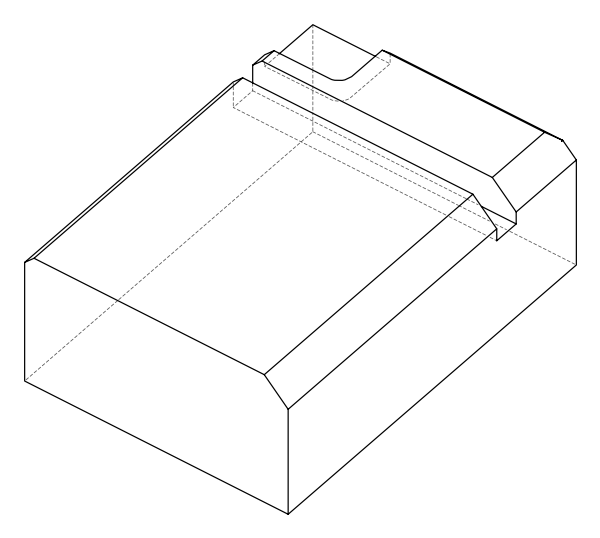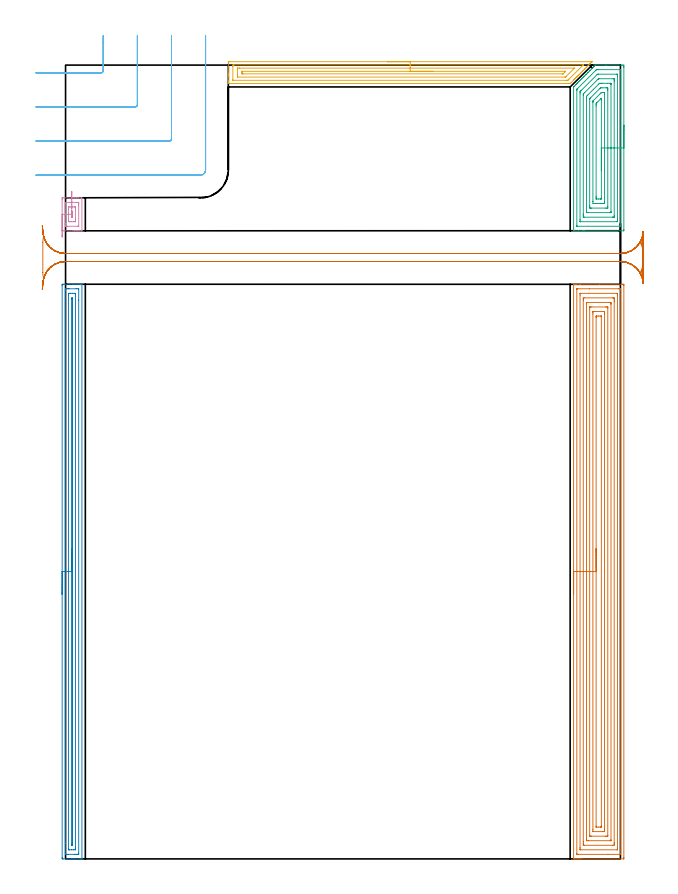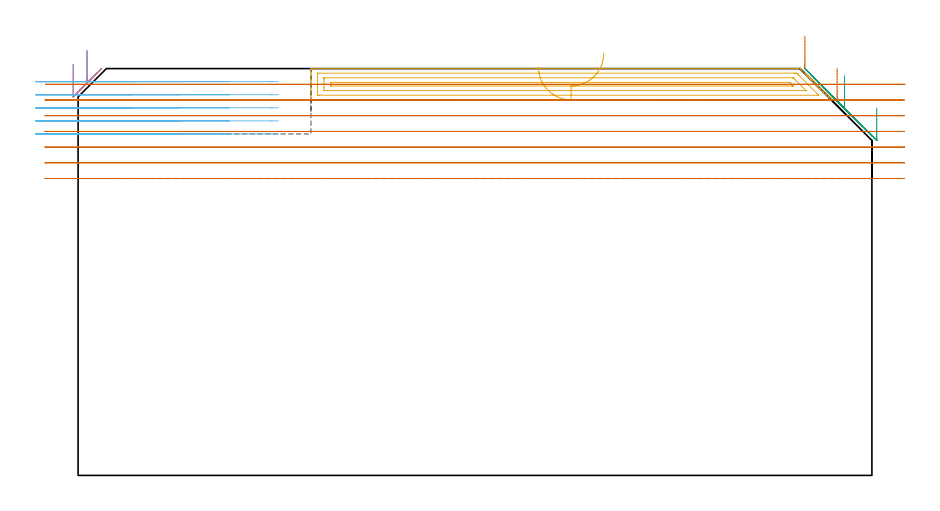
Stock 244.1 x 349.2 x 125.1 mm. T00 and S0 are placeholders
(PLAN: 7 operations, 1 tool changes, 47.7 min)
(1 AREA_MILL | FG_CHAMFER_SURFACE | UGT0205_001 | 16.57 min | 63710 mm3)
(2 AREA_MILL_1 | FG_CHAMFER_SURFACE_1 | UGT0205_001 | 8.25 min | 9775 mm3)
(3 AREA_MILL_2 | FG_CHAMFER_SURFACE_2 | UGT0205_001 | 4.92 min | 19776 mm3)
(4 AREA_MILL_3 | FG_CHAMFER_SURFACE_3 | UGT0205_001 | 0.62 min | 955 mm3)
(5 AREA_MILL_4 | FG_CHAMFER_SURFACE_4 | UGT0205_001 | 5.17 min | 7339 mm3)
(6 MILL_CORNER_NOTCH_RECTANGULAR | CORNER_NOTCH_RECTANGULAR | UGT0201_094 | Follow Part, ap 5, ae 75% | 4.07 min | 82936 mm3)
(7 MILL_RECTANGULAR_SLOT | SLOT_RECTANGULAR | UGT0201_094 | Follow Part, ap 5, ae 75% | 8.1 min | 189529 mm3)
(TOOL UGT0205_001 | Chamfer Mill 20 x 3 x 45 deg. | D20 FL50 Z2)
(TOOL UGT0201_094 | End mill 20 mm | D20 FL38 Z4)
(OP 1 AREA_MILL)
G17 G21 G94 G90
T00 M6
G54
G17 G0 G90 X223.5 Y116.396 S1061 M3
G43 Z135.1 H0
G94 G1 Y116.434 Z134.228 F250.
Y116.548 Z133.364
Y116.737 Z132.512
Y116.999 Z131.68
Y117.333 Z130.874
Y117.736 Z130.1
Y118.205 Z129.364
Y118.736 Z128.672
Y119.325 Z128.029
Y119.968 Z127.44
Y120.66 Z126.908
Y121.396 Z126.44
Y122.17 Z126.037
Y122.976 Z125.703
Y123.808 Z125.441
Y124.66 Z125.252
Y125.525 Z125.138
Y126.396 Z125.1
Y252.644
X223.503 Y252.793 Z125.088
X223.508 Y252.8 Z125.083
X223.823 Z124.776
X224.229 Z124.37
X224.845 Z123.75
X226.035 Z122.562
X226.61 Z121.984
X234.996 Z113.601
X245.137 Z103.46
X245.427 Y252.798 Z103.171
X245.592 Y252.79 Z103.005
X245.599 Y252.623 Z102.999
X245.6 Y252.198 Z103.
Y0.602
X245.596 Y0.173 Z103.002
X245.592 Y0.01 Z103.006
X245.424 Y0. Z103.173
X227.205 Z121.39
X226.61 Z121.984
X226.035 Z122.562
X225.727 Z122.869
X225.153 Z123.443
X224.845 Z123.75
X224.229 Z124.37
X223.963 Z124.636
X223.822 Z124.777
X223.526 Y0.01 Z125.066
X223.505 Y0.046 Z125.088
X223.503 Y0.065 Z125.091
X223.5 Y0.155 Z125.1
Y126.396
X224.914 Z123.686
X224.915 Y250.619 Z123.685
X224.916 Y250.722 Z123.684
X224.919 Y250.772 Z123.681
X224.92 Y250.789 Z123.68
X224.964 Y250.791 Z123.636
X225.347 Y250.799 Z123.253
X230.419 Y250.8 Z118.181
X243.373 Y250.799 Z105.227
X243.876 Y250.797 Z104.724
X244.083 Y250.79 Z104.517
X244.179 Y250.784 Z104.421
X244.185 Y250.485 Z104.415
Y250.414
Y2.18
X244.184 Y2.078 Z104.416
X244.181 Y2.027 Z104.419
X244.18 Y2.011 Z104.42
X244.136 Y2.009 Z104.464
X243.753 Y2.001 Z104.847
X238.681 Y2. Z109.919
X225.727 Y2.001 Z122.873
X225.224 Y2.003 Z123.376
X225.017 Y2.01 Z123.583
X224.921 Y2.016 Z123.679
X224.915 Y2.315 Z123.685
Y2.386
X224.914 Y126.396 Z123.686
X226.328 Z122.272
X226.329 Y248.021 Z122.271
X226.332 Y248.63 Z122.268
X226.335 Y248.769 Z122.265
X226.344 Y248.79 Z122.256
X226.385 Y248.796 Z122.215
X226.442 Y248.799 Z122.158
X242.49 Z106.11
X242.659 Y248.795 Z105.941
X242.765 Y248.79 Z105.835
X242.768 Y248.724 Z105.832
X242.77 Y248.63 Z105.83
X242.771 Y248.345 Z105.829
X242.772 Y247.737 Z105.828
X242.771 Y4.779 Z105.829
X242.768 Y4.17 Z105.832
X242.765 Y4.031 Z105.835
X242.756 Y4.01 Z105.844
X242.715 Y4.004 Z105.885
X242.658 Y4. Z105.942
X226.61 Y4.001 Z121.99
X226.441 Y4.005 Z122.159
X226.335 Y4.01 Z122.265
X226.332 Y4.076 Z122.268
X226.33 Y4.17 Z122.27
X226.329 Y4.455 Z122.271
X226.328 Y5.063 Z122.272
Y126.396
X227.743 Z120.857
Y245.699
X227.744 Y245.953 Z120.856
X227.749 Y246.585 Z120.851
X227.753 Y246.79 Z120.847
X228.419 Y246.8 Z120.181
X240.771 Z107.829
X241.153 Y246.794 Z107.447
X241.339 Y246.79 Z107.261
X241.35 Y246.687 Z107.25
X241.355 Y246.209 Z107.245
X241.357 Y245.953 Z107.243
Y245.314
Y7.101
X241.356 Y6.847 Z107.244
X241.351 Y6.215 Z107.249
X241.347 Y6.01 Z107.253
X240.681 Y6. Z107.919
X228.329 Z120.271
X227.947 Y6.006 Z120.653
X227.761 Y6.01 Z120.839
X227.75 Y6.113 Z120.85
X227.745 Y6.591 Z120.855
X227.743 Y6.847 Z120.857
Y7.486
Y126.396
X229.157 Z119.443
Y244.37
X229.159 Y244.571 Z119.441
X229.162 Y244.705 Z119.438
X229.166 Y244.791 Z119.434
X229.179 Y244.793 Z119.421
X229.256 Y244.797 Z119.344
X229.515 Y244.8 Z119.085
X239.22 Y244.799 Z109.38
X239.844 Y244.793 Z108.756
X239.926 Y244.79 Z108.674
X239.937 Y244.47 Z108.663
X239.942 Y244.269 Z108.658
X239.943 Y244.169 Z108.657
Y244.068
Y8.43
X239.941 Y8.229 Z108.659
X239.938 Y8.095 Z108.662
X239.934 Y8.009 Z108.666
X239.921 Y8.007 Z108.679
X239.844 Y8.003 Z108.756
X239.585 Y8. Z109.015
X229.88 Y8.001 Z118.72
X229.256 Y8.007 Z119.344
X229.174 Y8.01 Z119.426
X229.163 Y8.33 Z119.437
X229.158 Y8.531 Z119.442
X229.157 Y8.631 Z119.443
Y8.732
Y126.396
X230.571 Z118.029
X230.572 Y242.384 Z118.028
X230.573 Y242.612 Z118.027
X230.575 Y242.725 Z118.025
X230.578 Y242.778 Z118.022
X230.586 Y242.791 Z118.014
X230.614 Y242.795 Z117.986
X231.021 Y242.799 Z117.579
X231.492 Y242.8 Z117.108
X237.669 Y242.799 Z110.931
X238.079 Y242.795 Z110.521
X238.489 Y242.79 Z110.111
X238.522 Y242.778 Z110.078
X238.525 Y242.737 Z110.075
X238.527 Y242.657 Z110.073
X238.528 Y242.536 Z110.072
X238.529 Y242.384 Z110.071
Y10.416
X238.527 Y10.188 Z110.073
X238.525 Y10.075 Z110.075
X238.522 Y10.022 Z110.078
X238.514 Y10.009 Z110.086
X238.486 Y10.004 Z110.114
X238.079 Y10.001 Z110.521
X237.608 Y10. Z110.992
X231.431 Y10.001 Z117.169
X231.021 Y10.005 Z117.579
X230.611 Y10.01 Z117.989
X230.578 Y10.022 Z118.022
X230.575 Y10.063 Z118.025
X230.573 Y10.143 Z118.027
X230.572 Y10.264 Z118.028
X230.571 Y10.416 Z118.029
Y126.396
X231.985 Z116.615
Y239.708
X231.988 Y240.514 Z116.612
X231.991 Y240.6 Z116.609
X232. Y240.79 Z116.6
X232.39 Y240.797 Z116.21
X232.588 Y240.799 Z116.012
X237.068 Z111.532
X237.084 Y240.798 Z111.516
X237.098 Y240.794 Z111.502
X237.108 Y240.789 Z111.492
X237.11 Y240.774 Z111.49
X237.114 Y240.684 Z111.486
Y240.6
X237.115 Y239.791 Z111.485
Y13.092
X237.112 Y12.286 Z111.488
X237.109 Y12.2 Z111.491
X237.099 Y12.01 Z111.501
X236.71 Y12.003 Z111.89
X236.512 Y12.001 Z112.088
X232.032 Z116.568
X232.016 Y12.002 Z116.584
X232.002 Y12.006 Z116.598
X231.992 Y12.011 Z116.608
X231.99 Y12.026 Z116.61
X231.986 Y12.116 Z116.614
Y12.2
X231.985 Y13.009 Z116.615
Y126.396
X233.399 Z115.201
X233.4 Y238.194 Z115.2
X233.401 Y238.466 Z115.199
X233.403 Y238.647 Z115.197
X233.406 Y238.783 Z115.194
X233.452 Y238.79 Z115.148
X233.668 Y238.799 Z114.932
X233.683 Y238.8 Z114.917
X234.55 Z114.05
X235.448 Z113.152
X235.644 Y238.793 Z112.956
X235.688 Y238.79 Z112.912
X235.694 Y238.766 Z112.906
X235.698 Y238.732 Z112.902
X235.7 Y238.697 Z112.9
Y14.606
X235.699 Y14.334 Z112.901
X235.697 Y14.153 Z112.903
X235.694 Y14.017 Z112.906
X235.648 Y14.01 Z112.952
X235.432 Y14.001 Z113.168
X235.417 Y14. Z113.183
X234.55 Z114.05
X233.652 Z114.948
X233.456 Y14.007 Z115.144
X233.412 Y14.01 Z115.188
X233.406 Y14.034 Z115.194
X233.402 Y14.068 Z115.198
X233.4 Y14.103 Z115.2
X233.399 Y126.396 Z115.201
Y127.268 Z115.239
Y128.133 Z115.352
Y128.984 Z115.541
Y129.816 Z115.804
Y130.622 Z116.137
Y131.396 Z116.54
Y132.132 Z117.009
Y132.824 Z117.54
Y133.467 Z118.129
Y134.057 Z118.773
Y134.588 Z119.465
Y135.056 Z120.201
Y135.459 Z120.974
Y135.793 Z121.78
Y136.055 Z122.612
Y136.244 Z123.464
Y136.358 Z124.329
Y136.396 Z125.201
G0 Z135.1
M5
M2
(OP 2 AREA_MILL_1)
G17 G21 G94 G90
T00 M6
G54
G17 G0 G90 X-1.5 Y116.4 S1061 M3
G43 Z135.1 H0
Z126.4
G94 G1 Y116.438 Z125.528 F250.
Y116.552 Z124.664
Y116.741 Z123.812
Y117.003 Z122.98
Y117.337 Z122.174
Y117.74 Z121.4
Y118.208 Z120.664
Y118.74 Z119.972
Y119.329 Z119.329
Y119.972 Z118.74
Y120.664 Z118.209
Y121.4 Z117.74
Y122.174 Z117.337
Y122.98 Z117.003
Y123.812 Z116.741
Y124.663 Z116.552
Y125.528 Z116.438
Y126.4 Z116.4
X-1.499 Y252.198 Z116.401
X-1.496 Y252.601 Z116.402
X-1.492 Y252.79 Z116.405
X-1.1 Y252.8 Z116.797
X3.289 Z121.184
X4.738 Z122.635
X5.922 Z123.817
X6.535 Z124.434
X6.921 Z124.82
X7.062 Y252.798 Z124.955
X7.198 Y252.79 Z125.088
X7.2 Y252.644 Z125.1
Y0.156
X7.198 Y0.01 Z125.089
X7.062 Y0.002 Z124.955
X6.921 Y0. Z124.82
X6.534 Z124.433
X5.922 Z123.817
X3.861 Z121.758
X3.289 Z121.184
X2.697 Z120.592
X-1.1 Y0.001 Z116.797
X-1.318 Y0.004 Z116.58
X-1.492 Y0.01 Z116.405
X-1.496 Y0.199 Z116.402
X-1.499 Y0.602 Z116.401
X-1.5 Y126.4 Z116.4
X-0.086 Z117.814
X-0.085 Y250.274 Z117.815
X-0.084 Y250.414 Z117.816
X-0.079 Y250.781 Z117.821
X0.281 Y250.794 Z118.181
X0.656 Y250.798 Z118.556
X1.154 Y250.8 Z119.054
X1.533 Z119.433
X4.665 Z122.565
X5.543 Z123.443
X5.715 Y250.798 Z123.615
X5.742 Y250.796 Z123.642
X5.77 Y250.79 Z123.67
X5.779 Y250.783 Z123.679
X5.78 Y250.762 Z123.68
X5.785 Y250.554 Z123.685
X5.786 Y245.811 Z123.686
X5.785 Y2.526 Z123.685
X5.784 Y2.386 Z123.684
X5.779 Y2.019 Z123.679
X5.419 Y2.006 Z123.319
X5.044 Y2.002 Z122.944
X4.546 Y2. Z122.446
X4.167 Z122.067
X1.035 Z118.935
X0.157 Z118.057
X-0.015 Y2.002 Z117.885
X-0.042 Y2.004 Z117.858
X-0.07 Y2.01 Z117.83
X-0.079 Y2.017 Z117.821
X-0.08 Y2.038 Z117.82
X-0.085 Y2.246 Z117.815
X-0.086 Y6.991 Z117.814
Y126.4
X1.328 Z119.228
X1.329 Y247.946 Z119.229
X1.331 Y248.63 Z119.231
X1.333 Y248.733 Z119.233
X1.335 Y248.778 Z119.235
X1.373 Y248.792 Z119.273
X1.533 Y248.795 Z119.433
X2.244 Y248.8 Z120.144
X3.121 Z121.021
X4. Y248.799 Z121.9
X4.167 Y248.796 Z122.067
X4.334 Y248.79 Z122.234
X4.365 Y248.783 Z122.265
X4.368 Y248.754 Z122.268
X4.37 Y248.699 Z122.27
X4.371 Y248.63 Z122.271
Y248.421
Y4.855
X4.369 Y4.17 Z122.269
X4.367 Y4.067 Z122.267
X4.365 Y4.022 Z122.265
X4.327 Y4.008 Z122.227
X4.167 Y4.005 Z122.067
X3.456 Y4. Z121.356
X2.579 Z120.479
X1.701 Y4.001 Z119.601
X1.533 Y4.004 Z119.433
X1.366 Y4.01 Z119.266
X1.335 Y4.017 Z119.235
X1.332 Y4.046 Z119.232
X1.33 Y4.101 Z119.23
X1.329 Y4.17 Z119.229
X1.328 Y4.379 Z119.228
Y126.4
X2.743 Z120.643
Y246.29
X2.745 Y246.506 Z120.645
X2.749 Y246.617 Z120.649
X2.758 Y246.79 Z120.658
X2.85 Y246.791 Z120.75
X2.942 Y246.79 Z120.842
X2.951 Y246.617 Z120.851
X2.954 Y246.508 Z120.854
X2.957 Y246.291 Z120.857
Y6.629
X2.955 Y6.295 Z120.855
X2.951 Y6.183 Z120.851
X2.942 Y6.01 Z120.842
X2.85 Y6.009 Z120.75
X2.758 Y6.01 Z120.658
X2.749 Y6.183 Z120.649
X2.746 Y6.292 Z120.646
X2.743 Y6.509 Z120.643
Y126.4
Y127.272 Z120.681
Y128.136 Z120.795
Y128.988 Z120.983
Y129.82 Z121.246
Y130.626 Z121.58
Y131.4 Z121.982
Y132.136 Z122.451
Y132.828 Z122.982
Y133.471 Z123.572
Y134.06 Z124.215
Y134.591 Z124.907
Y135.06 Z125.643
Y135.463 Z126.416
Y135.797 Z127.222
Y136.059 Z128.054
Y136.248 Z128.906
Y136.362 Z129.771
Y136.4 Z130.643
G0 Z135.1
M5
M2
(OP 3 AREA_MILL_2)
G17 G21 G94 G90
T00 M6
G54
G17 G0 G90 X245.6 Y322.75 S1061 M3
G43 Z135.1 H0
Z113.
G94 G1 Y322.712 Z112.128 F250.
Y322.598 Z111.263
Y322.409 Z110.412
Y322.147 Z109.58
Y321.813 Z108.774
Y321.41 Z108.
Y320.942 Z107.264
Y320.41 Z106.572
Y319.821 Z105.929
Y319.178 Z105.34
Y318.486 Z104.808
Y317.75 Z104.34
Y316.976 Z103.937
Y316.17 Z103.603
Y315.338 Z103.341
Y314.486 Z103.152
Y313.622 Z103.038
Y312.75 Z103.
Y276.828
X245.595 Y276.401 Z103.002
X245.591 Y276.31 Z103.005
X245.494 Y276.3 Z103.102
X228.374 Z120.22
X227.661 Z120.937
X227.492 Z121.106
X225.727 Z122.869
X223.963 Z124.635
X223.675 Y276.301 Z124.923
X223.54 Y276.31 Z125.058
X223.506 Y276.352 Z125.093
X223.5 Y276.385 Z125.1
Y339.359
X223.497 Y339.549 Z125.097
X223.502 Y339.598 Z125.092
X223.503 Y339.604 Z125.091
X223.513 Y339.615 Z125.082
X223.701 Y339.802 Z124.897
X223.861 Y339.961 Z124.739
X224.404 Y340.506 Z124.192
X224.73 Y340.83 Z123.87
X224.964 Y341.064 Z123.636
X225.179 Y341.28 Z123.419
X225.286 Y341.388 Z123.31
X225.727 Y341.828 Z122.872
X226.168 Y342.27 Z122.428
X226.61 Y342.71 Z121.99
X227.051 Y343.153 Z121.545
X227.492 Y343.592 Z121.107
X227.933 Y344.035 Z120.663
X228.136 Y344.237 Z120.463
X228.203 Y344.304 Z120.396
X228.815 Y344.917 Z119.781
X229.023 Y345.124 Z119.576
X229.072 Y345.172 Z119.528
X229.698 Y345.799 Z118.899
X229.94 Y346.04 Z118.66
X230.58 Y346.682 Z118.016
X230.809 Y346.909 Z117.791
X231.462 Y347.564 Z117.134
X231.677 Y347.777 Z116.923
X232.344 Y348.446 Z116.252
X232.545 Y348.645 Z116.055
X232.572 Y348.672 Z116.028
X233.032 Y349.132 Z115.566
X233.102 Y349.19 Z115.496
X233.133 Y349.2 Z115.466
X237.366 Z111.232
X238.079 Z110.515
X244.612 Z103.984
X245.137 Y349.196 Z103.459
X245.591 Y349.192 Z103.005
X245.594 Y349.131 Z103.003
X245.599 Y348.672 Z103.001
X245.6 Y348.206 Z103.
Y312.75
X244.186 Z104.414
X244.185 Y278.673 Z104.415
X244.184 Y278.602 Z104.416
X244.179 Y278.399 Z104.421
X244.169 Y278.31 Z104.431
X243.974 Y278.306 Z104.626
X243.672 Y278.301 Z104.928
X225.145 Y278.3 Z123.455
X224.999 Y278.303 Z123.601
X224.947 Y278.307 Z123.653
X224.928 Y278.309 Z123.672
X224.921 Y278.328 Z123.679
X224.918 Y278.394 Z123.682
X224.915 Y278.532 Z123.685
X224.914 Y338.028 Z123.686
X224.917 Y338.437 Z123.683
X224.919 Y338.538 Z123.681
X224.921 Y338.559 Z123.679
X224.932 Y338.575 Z123.668
X224.959 Y338.606 Z123.641
X225.055 Y338.704 Z123.545
X233.248 Y346.898 Z115.352
X233.461 Y347.106 Z115.139
X233.532 Y347.17 Z115.068
X233.557 Y347.19 Z115.043
X233.593 Y347.194 Z115.007
X233.668 Y347.197 Z114.932
X234.249 Y347.2 Z114.351
X234.55 Z114.05
X243.955 Z104.645
X244.101 Y347.197 Z104.499
X244.153 Y347.194 Z104.447
X244.172 Y347.191 Z104.428
X244.179 Y347.172 Z104.421
X244.182 Y347.106 Z104.418
X244.185 Y346.968 Z104.415
X244.186 Y312.75 Z104.414
X242.772 Z105.828
X242.771 Y280.981 Z105.829
X242.767 Y280.376 Z105.833
X242.765 Y280.315 Z105.835
X242.642 Y280.305 Z105.958
X242.566 Y280.3 Z106.034
X226.61 Z121.99
X226.534 Y280.302 Z122.066
X226.383 Y280.31 Z122.217
X226.334 Y280.32 Z122.266
X226.332 Y280.337 Z122.268
X226.33 Y280.376 Z122.27
X226.328 Y280.659 Z122.272
Y281.263
X226.329 Y336.537 Z122.271
Y337.141
X226.332 Y337.42 Z122.268
X226.335 Y337.513 Z122.265
X226.392 Y337.581 Z122.208
X226.61 Y337.809 Z121.99
X226.718 Y337.919 Z121.882
X226.827 Y338.028 Z121.773
X233.795 Y344.996 Z114.805
X233.925 Y345.124 Z114.675
X233.995 Y345.184 Z114.605
X234.247 Y345.195 Z114.353
X234.398 Y345.199 Z114.202
X234.474 Y345.2 Z114.126
X242.49 Z106.11
X242.566 Y345.198 Z106.034
X242.717 Y345.19 Z105.883
X242.766 Y345.18 Z105.834
X242.768 Y345.163 Z105.832
X242.77 Y345.124 Z105.83
X242.772 Y344.841 Z105.828
Y344.237
Y312.75
X241.357 Z107.243
Y283.037
X241.353 Y282.407 Z107.247
X241.351 Y282.321 Z107.249
X241.275 Y282.31 Z107.325
X241.092 Y282.305 Z107.508
X240.726 Y282.301 Z107.874
X240.577 Y282.3 Z108.023
X228.225 Z120.375
X227.952 Y282.302 Z120.648
X227.816 Y282.306 Z120.784
X227.754 Y282.31 Z120.846
X227.75 Y282.351 Z120.85
X227.744 Y282.783 Z120.856
X227.743 Y283.037 Z120.857
Y283.672
Y336.002
X227.744 Y336.254 Z120.856
X227.747 Y336.413 Z120.853
X227.75 Y336.487 Z120.85
X227.798 Y336.54 Z120.802
X227.942 Y336.689 Z120.658
X228.374 Y337.126 Z120.226
X234.132 Y342.883 Z114.468
X234.273 Y343.02 Z114.327
X234.387 Y343.126 Z114.213
X234.46 Y343.19 Z114.14
X234.55 Y343.194 Z114.05
X234.7 Y343.199 Z113.9
X240.875 Y343.2 Z107.725
X241.148 Y343.198 Z107.452
X241.284 Y343.194 Z107.316
X241.346 Y343.19 Z107.254
X241.35 Y343.149 Z107.25
X241.356 Y342.717 Z107.244
X241.357 Y342.463 Z107.243
Y341.828
Y312.75
X239.943 Z108.657
Y284.711
X239.942 Y284.611 Z108.658
X239.937 Y284.411 Z108.663
X239.932 Y284.309 Z108.668
X239.907 Y284.306 Z108.693
X239.844 Y284.303 Z108.756
X239.469 Y284.3 Z109.131
X229.764 Z118.836
X229.256 Y284.303 Z119.344
X229.184 Y284.307 Z119.416
X229.169 Y284.309 Z119.431
X229.164 Y284.378 Z119.436
X229.16 Y284.511 Z119.44
X229.157 Y284.711 Z119.443
Y284.811
Y334.58
X229.164 Y335.367 Z119.436
X229.167 Y335.457 Z119.433
X229.256 Y335.552 Z119.344
X229.604 Y335.905 Z118.996
X229.952 Y336.254 Z118.648
X232.251 Y338.553 Z116.349
X234.55 Y340.852 Z114.05
X234.791 Y341.091 Z113.809
X234.861 Y341.157 Z113.739
X234.89 Y341.179 Z113.71
X234.932 Y341.192 Z113.668
X235.432 Y341.198 Z113.168
X235.806 Y341.2 Z112.794
X236.315 Z112.285
X238.453 Z110.147
X239.335 Z109.265
X239.844 Y341.197 Z108.756
X239.916 Y341.193 Z108.684
X239.931 Y341.191 Z108.669
X239.936 Y341.122 Z108.664
X239.94 Y340.989 Z108.66
X239.943 Y340.789 Z108.657
Y340.689
Y312.75
X238.529 Z110.071
Y287.02
X238.526 Y286.585 Z110.074
X238.524 Y286.359 Z110.076
X238.522 Y286.312 Z110.078
X238.457 Y286.307 Z110.143
X238.361 Y286.302 Z110.239
X238.079 Y286.301 Z110.521
X237.48 Y286.3 Z111.12
X231.304 Y286.301 Z117.296
X231.021 Y286.305 Z117.579
X230.738 Y286.31 Z117.862
X230.578 Y286.323 Z118.022
X230.575 Y286.434 Z118.025
X230.573 Y286.585 Z118.027
X230.571 Y287.037 Z118.029
Y287.472
X230.572 Y334.045 Z118.028
X230.574 Y334.263 Z118.026
X230.577 Y334.371 Z118.023
X230.58 Y334.42 Z118.02
X230.633 Y334.48 Z117.967
X230.826 Y334.677 Z117.774
X231.021 Y334.873 Z117.579
X235.063 Y338.915 Z113.537
X235.251 Y339.097 Z113.349
X235.313 Y339.153 Z113.287
X235.363 Y339.19 Z113.237
X235.432 Y339.192 Z113.168
X236.032 Y339.199 Z112.568
X237.796 Z110.804
X238.079 Y339.196 Z110.521
X238.362 Y339.19 Z110.238
X238.522 Y339.177 Z110.078
X238.525 Y339.066 Z110.075
X238.527 Y338.915 Z110.073
X238.529 Y338.463 Z110.071
Y338.028
Y312.75
X237.115 Z111.485
X237.114 Y289.246 Z111.486
X237.11 Y288.446 Z111.49
X237.108 Y288.359 Z111.492
X236.37 Y288.303 Z112.23
X236.315 Y288.302 Z112.285
X235.491 Y288.3 Z113.109
X233.726 Z114.874
X232.842 Y288.302 Z115.758
X232.785 Y288.305 Z115.815
X231.992 Y288.359 Z116.608
X231.986 Y289.163 Z116.614
Y289.246
Y332.706
X231.99 Y333.108 Z116.61
X231.992 Y333.309 Z116.608
X232.003 Y333.395 Z116.597
X232.05 Y333.445 Z116.55
X232.192 Y333.593 Z116.408
X235.143 Y336.545 Z113.457
X235.432 Y336.833 Z113.168
X235.588 Y336.985 Z113.012
X235.75 Y337.141 Z112.85
X236.261 Y337.195 Z112.339
X236.315 Y337.193 Z112.285
X237.108 Y337.141 Z111.492
X237.114 Y336.337 Z111.486
Y336.254
X237.115 Y312.75 Z111.485
X235.701 Z112.899
X235.7 Y291.02 Z112.9
X235.699 Y290.751 Z112.901
X235.696 Y290.48 Z112.904
X235.693 Y290.31 Z112.907
X235.611 Y290.307 Z112.989
X235.432 Y290.302 Z113.168
X235.265 Y290.3 Z113.335
X234.384 Z114.216
X233.668 Y290.302 Z114.932
X233.498 Y290.304 Z115.102
X233.406 Y290.311 Z115.194
X233.404 Y290.336 Z115.196
X233.402 Y290.4 Z115.198
X233.4 Y291.02 Z115.2
Y291.289
Y331.202
X233.401 Y331.819 Z115.199
X233.403 Y332.085 Z115.197
X233.408 Y332.35 Z115.192
X233.668 Y332.62 Z114.932
X233.71 Y332.664 Z114.89
X235.48 Y334.433 Z113.12
X235.529 Y334.48 Z113.071
X235.602 Y334.544 Z112.998
X235.694 Y334.612 Z112.906
X235.697 Y334.48 Z112.903
X235.699 Y334.37 Z112.901
X235.7 Y334.211 Z112.9
X235.701 Y333.593 Z112.899
Y312.75
Y311.878 Z112.938
Y311.013 Z113.051
Y310.162 Z113.24
Y309.33 Z113.503
Y308.524 Z113.836
Y307.75 Z114.239
Y307.014 Z114.708
Y306.322 Z115.239
Y305.679 Z115.828
Y305.09 Z116.472
Y304.558 Z117.164
Y304.09 Z117.899
Y303.687 Z118.673
Y303.353 Z119.479
Y303.091 Z120.311
Y302.902 Z121.163
Y302.788 Z122.028
Y302.75 Z122.899
G0 Z135.1
M5
M2
(OP 4 AREA_MILL_3)
G17 G21 G94 G90
T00 M6
G54
G17 G0 G90 X-1.5 Y273.55 S1061 M3
G43 Z135.1 H0
Z126.4
G94 G1 Y273.588 Z125.528 F250.
Y273.702 Z124.664
Y273.891 Z123.812
Y274.153 Z122.98
Y274.487 Z122.174
Y274.89 Z121.4
Y275.358 Z120.664
Y275.89 Z119.972
Y276.479 Z119.329
Y277.122 Z118.74
Y277.814 Z118.208
Y278.55 Z117.74
Y279.324 Z117.337
Y280.13 Z117.003
Y280.962 Z116.741
Y281.813 Z116.552
Y282.678 Z116.438
Y283.55 Z116.4
X-1.499 Y290.226 Z116.401
X-1.496 Y290.628 Z116.402
X-1.491 Y290.79 Z116.405
X-1.1 Y290.8 Z116.797
X3.289 Z121.183
X3.913 Z121.81
X4.167 Z122.063
X4.791 Z122.688
X5.044 Z122.94
X5.552 Z123.451
X6.969 Z124.868
X7.086 Y290.798 Z124.979
X7.197 Y290.79 Z125.089
X7.2 Y290.671 Z125.1
Y276.429
X7.197 Y276.31 Z125.089
X7.086 Y276.302 Z124.979
X6.969 Y276.3 Z124.868
X6.293 Z124.192
X5.551 Z123.45
X5.044 Z122.94
X4.791 Z122.688
X4.167 Z122.063
X3.913 Z121.811
X3.289 Z121.183
X-1.1 Y276.301 Z116.797
X-1.317 Y276.304 Z116.579
X-1.491 Y276.31 Z116.405
X-1.496 Y276.472 Z116.402
X-1.499 Y276.874 Z116.401
X-1.5 Y283.55 Z116.4
X-0.086 Z117.814
Y288.446
X-0.085 Y288.634 Z117.815
X-0.084 Y288.728 Z117.816
X-0.081 Y288.774 Z117.819
X-0.08 Y288.789 Z117.82
X-0.042 Y288.791 Z117.858
X0.308 Y288.798 Z118.208
X4.695 Y288.8 Z122.595
X5.044 Y288.799 Z122.944
X5.577 Y288.796 Z123.477
X5.719 Y288.79 Z123.619
X5.779 Y288.771 Z123.679
X5.783 Y288.587 Z123.683
X5.784 Y288.446 Z123.684
X5.786 Y287.694 Z123.686
X5.785 Y278.466 Z123.685
X5.784 Y278.372 Z123.684
X5.781 Y278.326 Z123.681
X5.78 Y278.311 Z123.68
X5.742 Y278.309 Z123.642
X5.392 Y278.302 Z123.292
X1.004 Y278.3 Z118.904
X0.656 Y278.301 Z118.556
X0.123 Y278.304 Z118.023
X-0.019 Y278.31 Z117.881
X-0.079 Y278.329 Z117.821
X-0.083 Y278.513 Z117.817
X-0.084 Y278.654 Z117.816
X-0.086 Y279.406 Z117.814
Y283.55
X1.328 Z119.228
Y285.775
X1.329 Y285.983 Z119.229
X1.331 Y286.666 Z119.231
X1.334 Y286.768 Z119.234
X1.335 Y286.786 Z119.235
X1.358 Y286.791 Z119.258
X1.403 Y286.798 Z119.303
X1.533 Y286.799 Z119.433
X2.279 Y286.8 Z120.179
X3.156 Z121.056
X4.035 Y286.799 Z121.935
X4.167 Y286.796 Z122.067
X4.299 Y286.79 Z122.199
X4.365 Y286.781 Z122.265
X4.368 Y286.734 Z122.268
X4.369 Y286.666 Z122.269
X4.371 Y286.458 Z122.271
Y281.117
X4.368 Y280.434 Z122.268
X4.366 Y280.332 Z122.266
X4.365 Y280.314 Z122.265
X4.342 Y280.309 Z122.242
X4.297 Y280.302 Z122.197
X4.167 Y280.301 Z122.067
X3.421 Y280.3 Z121.321
X2.544 Z120.444
X1.665 Y280.301 Z119.565
X1.533 Y280.304 Z119.433
X1.401 Y280.31 Z119.301
X1.335 Y280.319 Z119.235
X1.332 Y280.366 Z119.232
X1.331 Y280.434 Z119.231
X1.329 Y280.642 Z119.229
X1.328 Y283.55 Z119.228
X2.743 Z120.643
Y284.331
Y284.549
X2.744 Y284.658 Z120.644
X2.746 Y284.73 Z120.646
X2.749 Y284.782 Z120.649
X2.763 Y284.79 Z120.663
X2.85 Y284.792 Z120.75
X2.937 Y284.79 Z120.837
X2.951 Y284.782 Z120.851
X2.954 Y284.73 Z120.854
X2.956 Y284.658 Z120.856
X2.957 Y284.549 Z120.857
Y284.331
Y283.105
Y282.551
X2.956 Y282.442 Z120.856
X2.954 Y282.37 Z120.854
X2.951 Y282.318 Z120.851
X2.937 Y282.31 Z120.837
X2.85 Y282.308 Z120.75
X2.763 Y282.31 Z120.663
X2.749 Y282.318 Z120.649
X2.746 Y282.37 Z120.646
X2.744 Y282.442 Z120.644
X2.743 Y283.55 Z120.643
Y284.422 Z120.681
Y285.286 Z120.795
Y286.138 Z120.983
Y286.97 Z121.246
Y287.776 Z121.58
Y288.55 Z121.982
Y289.286 Z122.451
Y289.978 Z122.982
Y290.621 Z123.572
Y291.21 Z124.215
Y291.742 Z124.907
Y292.21 Z125.643
Y292.613 Z126.416
Y292.947 Z127.222
Y293.209 Z128.054
Y293.398 Z128.906
Y293.512 Z129.771
Y293.55 Z130.643
G0 Z135.1
M5
M2
(OP 5 AREA_MILL_4)
G17 G21 G94 G90
T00 M6
G54
G17 G0 G90 X141.6 Y350.7 S1061 M3
G43 Z135.1 H0
Z125.5
G94 G1 X141.638 Z124.628 F250.
X141.752 Z123.764
X141.941 Z122.912
X142.203 Z122.08
X142.537 Z121.274
X142.94 Z120.5
X143.408 Z119.764
X143.94 Z119.072
X144.529 Z118.429
X145.172 Z117.84
X145.864 Z117.308
X146.6 Z116.84
X147.374 Z116.437
X148.18 Z116.103
X149.012 Z115.841
X149.863 Z115.652
X150.728 Z115.538
X151.6 Z115.5
X231.594 Y350.699 Z115.499
X231.595 Y350.698 Z115.501
X231.594 Y350.694 Z115.505
X230.896 Y349.996 Z116.203
X230.754 Y349.853 Z116.344
X230.702 Y349.801 Z116.397
X230.057 Y349.157 Z117.043
X229.876 Y348.974 Z117.222
X229.217 Y348.317 Z117.883
X228.998 Y348.096 Z118.1
X228.378 Y347.478 Z118.722
X228.323 Y347.422 Z118.777
X228.119 Y347.218 Z118.979
X227.539 Y346.639 Z119.561
X227.431 Y346.53 Z119.669
X227.241 Y346.339 Z119.857
X226.699 Y345.799 Z120.401
X226.363 Y345.461 Z120.735
X225.859 Y344.959 Z121.241
X225.646 Y344.745 Z121.453
X225.485 Y344.582 Z121.612
X225.326 Y344.425 Z121.773
X225.2 Y344.299 Z121.899
X225.046 Y344.143 Z122.052
X224.893 Y343.992 Z122.206
X224.754 Y343.853 Z122.345
X224.606 Y343.704 Z122.491
X224.461 Y343.56 Z122.638
X224.308 Y343.407 Z122.791
X224.167 Y343.265 Z122.931
X224.028 Y343.127 Z123.071
X223.862 Y342.961 Z123.237
X223.728 Y342.826 Z123.37
X223.596 Y342.694 Z123.503
X222.409 Y341.508 Z124.689
X222.078 Y341.179 Z125.02
X222.001 Y341.106 Z125.092
X221.186 Y341.1 Z125.1
X71.755
X71.61 Y341.102 Z125.088
X71.602 Y341.24 Z124.953
X71.6 Y341.383 Z124.816
Y341.777 Z124.422
Y342.387 Z123.808
Y344.448 Z121.749
Y345.022 Z121.173
Y345.613 Z120.582
Y350.005 Z116.192
X71.603 Y350.292 Z115.905
X71.61 Y350.692 Z115.505
X71.79 Y350.696 Z115.502
X72.201 Y350.7 Z115.5
X151.6
Y349.286 Z116.914
X227.431
X227.561 Y349.285 Z116.915
X227.673 Y349.281 Z116.919
X227.716 Y349.279 Z116.921
X227.712 Y349.272 Z116.928
X227.647 Y349.2 Z117.
X227.522 Y349.072 Z117.128
X227.431 Y348.98 Z117.22
X221.452 Y343.002 Z123.198
X221.186 Y342.737 Z123.463
X221.004 Y342.565 Z123.635
X220.956 Y342.521 Z123.679
X220.865 Y342.519 Z123.681
X220.675 Y342.516 Z123.684
X220.294 Y342.514 Z123.686
X220.164
X73.855 Y342.515 Z123.685
X73.635 Y342.519 Z123.681
X73.614 Y342.521 Z123.679
X73.609 Y342.534 Z123.666
X73.603 Y342.561 Z123.639
X73.601 Y342.589 Z123.611
Y348.535 Z117.665
X73.603 Y348.911 Z117.289
X73.614 Y349.279 Z116.921
X73.985 Y349.284 Z116.916
X74.115 Y349.285 Z116.915
X151.6 Y349.286 Z116.914
Y347.872 Z118.328
X223.644 Y347.871 Z118.329
X223.714 Y347.87 Z118.33
X223.862 Y347.866 Z118.334
Y347.862 Z118.338
X220.144 Y344.143 Z122.057
X219.995 Y343.998 Z122.202
X219.939 Y343.946 Z122.254
X219.927 Y343.938 Z122.262
X219.899 Y343.934 Z122.266
X219.838 Y343.931 Z122.269
X219.619 Y343.929 Z122.271
X75.769
X75.697 Y343.93 Z122.27
X75.639 Y343.933 Z122.267
X75.61 Y343.935 Z122.265
X75.608 Y343.977 Z122.223
X75.603 Y344.143 Z122.057
X75.6 Y344.31 Z121.89
Y345.022 Z121.178
Y346.945 Z119.255
X75.604 Y347.657 Z118.543
X75.607 Y347.817 Z118.383
X75.615 Y347.865 Z118.335
X75.661 Y347.867 Z118.333
X75.769 Y347.869 Z118.331
X76.443 Y347.871 Z118.329
X76.661 Y347.872 Z118.328
X151.6
Y346.457 Z119.743
X219.401
X219.729 Y346.456 Z119.744
X219.887 Y346.453 Z119.747
X219.982 Y346.451 Z119.749
X219.92 Y346.378 Z119.822
X219.866 Y346.321 Z119.879
X219.451 Y345.9 Z120.3
X219.401 Y345.85 Z120.35
X218.982 Y345.435 Z120.765
X218.911 Y345.369 Z120.831
X218.891 Y345.352 Z120.848
X218.862 Y345.349 Z120.851
X218.792 Y345.346 Z120.854
X218.509 Y345.343 Z120.857
X78.119
X77.724 Y345.345 Z120.855
X77.641 Y345.347 Z120.853
X77.611 Y345.349 Z120.851
X77.607 Y345.389 Z120.811
X77.604 Y345.482 Z120.718
X77.6 Y345.854 Z120.346
Y345.9 Z120.3
X77.601 Y346.316 Z119.884
X77.604 Y346.42 Z119.78
X77.608 Y346.445 Z119.755
X77.611 Y346.45 Z119.75
X77.623 Y346.453 Z119.747
X77.691 Y346.456 Z119.744
X77.88 Y346.457 Z119.743
X151.6
X152.472 Z119.781
X153.336 Z119.895
X154.188 Z120.083
X155.02 Z120.346
X155.826 Z120.68
X156.6 Z121.082
X157.336 Z121.551
X158.028 Z122.082
X158.671 Z122.672
X159.26 Z123.315
X159.791 Z124.007
X160.26 Z124.743
X160.663 Z125.516
X160.997 Z126.322
X161.259 Z127.154
X161.448 Z128.006
X161.562 Z128.871
X161.6 Z129.743
G0 Z135.1
M5
M2
(OP 6 MILL_CORNER_NOTCH_RECTANGULAR)
G17 G21 G94 G90
T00 M6
G54
G17 G0 G90 X-13. Y345.8 S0 M3
G43 Z135.1 H0
Z121.08
G94 G1 X-10. F250.
X15.605 F500.
G3 X16.6 Y346.795 R1.
G1 Y359.2
Y362.2 F250.
G0 Z135.1
X-13. Y330.8
Z121.08
G1 X-10.
X30.605 F500.
G3 X31.6 Y331.795 R1.
G1 Y359.2
Y362.2 F250.
G0 Z135.1
X-13. Y315.8
Z121.08
G1 X-10.
X45.604 F500.
G3 X46.6 Y316.796 R1.
G1 Y359.2
Y362.2 F250.
G0 Z135.1
X-13. Y300.8
Z121.08
G1 X-10.
X59.3 F500.
G3 X61.6 Y303.1 R2.3
G1 Y359.2
Y362.2 F250.
G0 Z135.1
X-13. Y345.8
Z117.06
G1 X-10.
X15.605 F500.
G3 X16.6 Y346.795 R1.
G1 Y359.2
Y362.2 F250.
G0 Z135.1
X-13. Y330.8
Z117.06
G1 X-10.
X30.605 F500.
G3 X31.6 Y331.795 R1.
G1 Y359.2
Y362.2 F250.
G0 Z135.1
X-13. Y315.8
Z117.06
G1 X-10.
X45.604 F500.
G3 X46.6 Y316.796 R1.
G1 Y359.2
Y362.2 F250.
G0 Z135.1
X-13. Y300.8
Z117.06
G1 X-10.
X59.3 F500.
G3 X61.6 Y303.1 R2.3
G1 Y359.2
Y362.2 F250.
G0 Z135.1
X-13. Y345.8
Z113.04
G1 X-10.
X15.605 F500.
G3 X16.6 Y346.795 R1.
G1 Y359.2
Y362.2 F250.
G0 Z135.1
X-13. Y330.8
Z113.04
G1 X-10.
X30.605 F500.
G3 X31.6 Y331.795 R1.
G1 Y359.2
Y362.2 F250.
G0 Z135.1
X-13. Y315.8
Z113.04
G1 X-10.
X45.604 F500.
G3 X46.6 Y316.796 R1.
G1 Y359.2
Y362.2 F250.
G0 Z135.1
X-13. Y300.8
Z113.04
G1 X-10.
X59.3 F500.
G3 X61.6 Y303.1 R2.3
G1 Y359.2
Y362.2 F250.
G0 Z135.1
X-13. Y345.8
Z109.02
G1 X-10.
X15.605 F500.
G3 X16.6 Y346.795 R1.
G1 Y359.2
Y362.2 F250.
G0 Z135.1
X-13. Y330.8
Z109.02
G1 X-10.
X30.605 F500.
G3 X31.6 Y331.795 R1.
G1 Y359.2
Y362.2 F250.
G0 Z135.1
X-13. Y315.8
Z109.02
G1 X-10.
X45.604 F500.
G3 X46.6 Y316.796 R1.
G1 Y359.2
Y362.2 F250.
G0 Z135.1
X-13. Y300.8
Z109.02
G1 X-10.
X59.3 F500.
G3 X61.6 Y303.1 R2.3
G1 Y359.2
Y362.2 F250.
G0 Z135.1
X-13. Y345.8
Z105.
G1 X-10.
X15.605 F500.
G3 X16.6 Y346.795 R1.
G1 Y359.2
Y362.2 F250.
G0 Z135.1
X-13. Y330.8
Z105.
G1 X-10.
X30.605 F500.
G3 X31.6 Y331.795 R1.
G1 Y359.2
Y362.2 F250.
G0 Z135.1
X-13. Y315.8
Z105.
G1 X-10.
X45.604 F500.
G3 X46.6 Y316.796 R1.
G1 Y359.2
Y362.2 F250.
G0 Z135.1
X-13. Y300.8
Z105.
G1 X-10.
X59.3 F500.
G3 X61.6 Y303.1 R2.3
G1 Y359.2
Y362.2 F250.
G0 Z135.1
M5
M2
(OP 7 MILL_RECTANGULAR_SLOT)
G17 G21 G94 G90
T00 M6
G54
G17 G0 G90 X254.26 Y273.898 S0 M3
G43 Z135.1 H0
Z120.271
G94 G1 X252.76 Y271.3 F250.
G2 X244.1 Y266.3 R10. F500.
G1 X0.
G2 X-9.642 Y273.65 R10.
G1 X-9.671 Y273.658
G3 X-10. Y271.115 R10.
G1 Y257.984
G3 X-9.672 Y255.442 R10.
G1 X-9.643 Y255.45
G2 X0. Y262.8 R10.
G1 X244.1
G2 X252.76 Y257.8 R10.
G1 X254.26 Y255.202 F250.
G0 Z135.1
X-10.202 Y250.583
Z115.443
G1 X-9.97 Y253.574
G2 X0. Y262.8 R10. F500.
G1 X244.1
G2 X252.76 Y257.8 R10.
G3 X254.1 Y262.789 R10.
G1 Y266.311
G3 X252.76 Y271.3 R10.
G2 X244.1 Y266.3 R10.
G1 X0.
G2 X-9.97 Y275.526 R10.
G1 X-10.202 Y278.517 F250.
G0 Y250.583 Z110.614
G1 X-9.97 Y253.574
G2 X0. Y262.8 R10. F500.
G1 X244.1
G2 X253.031 Y257.298 R10.
G3 X254.1 Y261.785 R10.
G1 Y267.319
G3 X253.032 Y271.804 R10.
G2 X244.1 Y266.3 R10.
G1 X0.
G2 X-9.97 Y275.526 R10.
G1 X-10.202 Y278.517 F250.
G0 Y250.583 Z105.786
G1 X-9.97 Y253.574
G2 X0. Y262.8 R10. F500.
G1 X244.1
G2 X253.878 Y254.895 R10.
G1 X253.908 Y254.889
G3 X254.1 Y256.83 R10.
G1 Y272.278
G3 X253.908 Y274.215 R10.
G1 X253.879 Y274.209
G2 X244.1 Y266.3 R10.
G1 X0.
G2 X-9.97 Y275.526 R10.
G1 X-10.202 Y278.517 F250.
G0 Y250.583 Z100.957
G1 X-9.97 Y253.574
G2 X0. Y262.8 R10. F500.
G1 X244.1
G2 X254.09 Y253.247 R10.
G1 X254.1
Y275.853
X254.09
G2 X244.1 Y266.3 R10.
G1 X0.
G2 X-9.97 Y275.526 R10.
G1 X-10.202 Y278.517 F250.
G0 Y250.583 Z96.129
G1 X-9.97 Y253.574
G2 X0. Y262.8 R10. F500.
G1 X244.1
G2 X254.09 Y253.247 R10.
G1 X254.1
Y275.853
X254.09
G2 X244.1 Y266.3 R10.
G1 X0.
G2 X-9.97 Y275.526 R10.
G1 X-10.202 Y278.517 F250.
G0 Y250.583 Z91.3
G1 X-9.97 Y253.574
G2 X0. Y262.8 R10. F500.
G1 X244.1
G2 X254.09 Y253.247 R10.
G1 X254.1
Y275.853
X254.09
G2 X244.1 Y266.3 R10.
G1 X0.
G2 X-9.97 Y275.526 R10.
G1 X-10.202 Y278.517 F250.
G0 Z135.1
M5
M2
